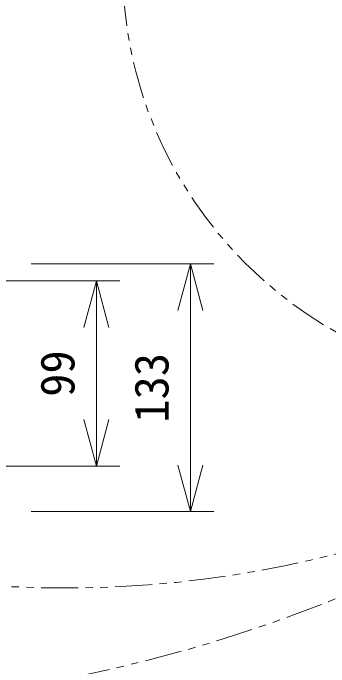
# Model space of a CAD drawing. Units: millimetres, scale not verified. Extents: x -108 to 63, y -56 to 167.
# Drawn here: x -15.9 to 1.05, y 9.79 to 44.88 of the extents above; entities that cross this region are included whole.
import ezdxf
from ezdxf.enums import TextEntityAlignment as Align

# ---------------------------------------------------------------- set-up
doc = ezdxf.new("R2010")
doc.units = ezdxf.units.MM
doc.header["$LTSCALE"] = 0.125
doc.linetypes.add('USER1', pattern=[31.75, 15.875, -3.175, 3.175, -3.175, 3.175, -3.175])
for name, color, linetype, lineweight in [('0-0_0', 7, 'Continuous', 20), ('0-4_SUNPO', 7, 'Continuous', 20), ('0-5_GAIKEI', 1, 'Continuous', 18)]:
    doc.layers.add(name, color=color, linetype=linetype, lineweight=lineweight)
doc.styles.add('ＭＳ ゴシック', font='')
doc.styles.get('ＭＳ ゴシック').set_extended_font_data('MS Gothic')

# ---------------------------------------------------------------- blocks, each defined once
blk = doc.blocks.new('_Open30')
at = {"layer": '0-0_0'}
blk.add_line((0, 0), (-1, 0), dxfattribs=at)
blk.add_lwpolyline([(-1, 0.26795), (0, 0), (-1, -0.26795)], dxfattribs=at)
blk = doc.blocks.new('D5')
at = {"layer": '0-4_SUNPO'}
for p, q in [((49.5614, 218.9182), (59.3598, 218.9182)), ((58.1098, 216.4182), (58.1098, 208.1182)), ((49.5614, 205.6182), (59.3598, 205.6182))]:
    blk.add_line(p, q, dxfattribs=at)
at = {"layer": '0-4_SUNPO', "xscale": 2.5, "yscale": 2.5}
for p, rotation in [((58.1098, 218.9182), 90), ((58.1098, 205.6182), 270)]:
    blk.add_blockref('_Open30', p, dxfattribs=dict(at, rotation=rotation))
at = {"layer": '0-4_SUNPO', "style": 'ＭＳ ゴシック'}
blk.add_text('133', height=1.833, rotation=90, dxfattribs=at).set_placement((57.4848, 210.3932), align=Align.BOTTOM_LEFT)
blk = doc.blocks.new('D7')
at = {"layer": '0-4_SUNPO'}
for p, q in [((46.6568, 217.9976), (54.3132, 217.9976)), ((53.0632, 215.4976), (53.0632, 210.5625)), ((46.6568, 208.0625), (54.3132, 208.0625))]:
    blk.add_line(p, q, dxfattribs=at)
at = {"layer": '0-4_SUNPO', "xscale": 2.5, "yscale": 2.5}
for p, rotation in [((53.0632, 217.9976), 90), ((53.0632, 208.0625), 270)]:
    blk.add_blockref('_Open30', p, dxfattribs=dict(at, rotation=rotation))
at = {"layer": '0-4_SUNPO', "style": 'ＭＳ ゴシック'}
blk.add_text('99', height=1.833, rotation=90, dxfattribs=at).set_placement((52.4382, 211.7801), align=Align.BOTTOM_LEFT)

msp = doc.modelspace()

# ---------------------------------------------------------------- linework, layer by layer
at = {"layer": '0-5_GAIKEI', "linetype": 'USER1'}
for centre, radius in [((-28.322, 87.2004), 79.502), ((-13.1432, 72.5983), 58.5734), ((12.4627, 47.3598), 22.4875)]:
    msp.add_circle(centre, radius, dxfattribs=at)

# ---------------------------------------------------------------- block references
at = {"layer": '0-4_SUNPO'}
for name in ['D5', 'D7']:
    msp.add_blockref(name, (-64.4907, -187.4967), dxfattribs=at)

doc.saveas('drawing.dxf')
